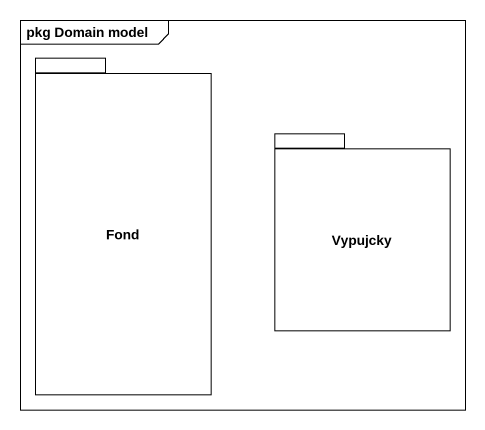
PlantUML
@startuml
mainframe pkg Domain model
package Fond {
}
package Vypujcky {
}
@enduml
